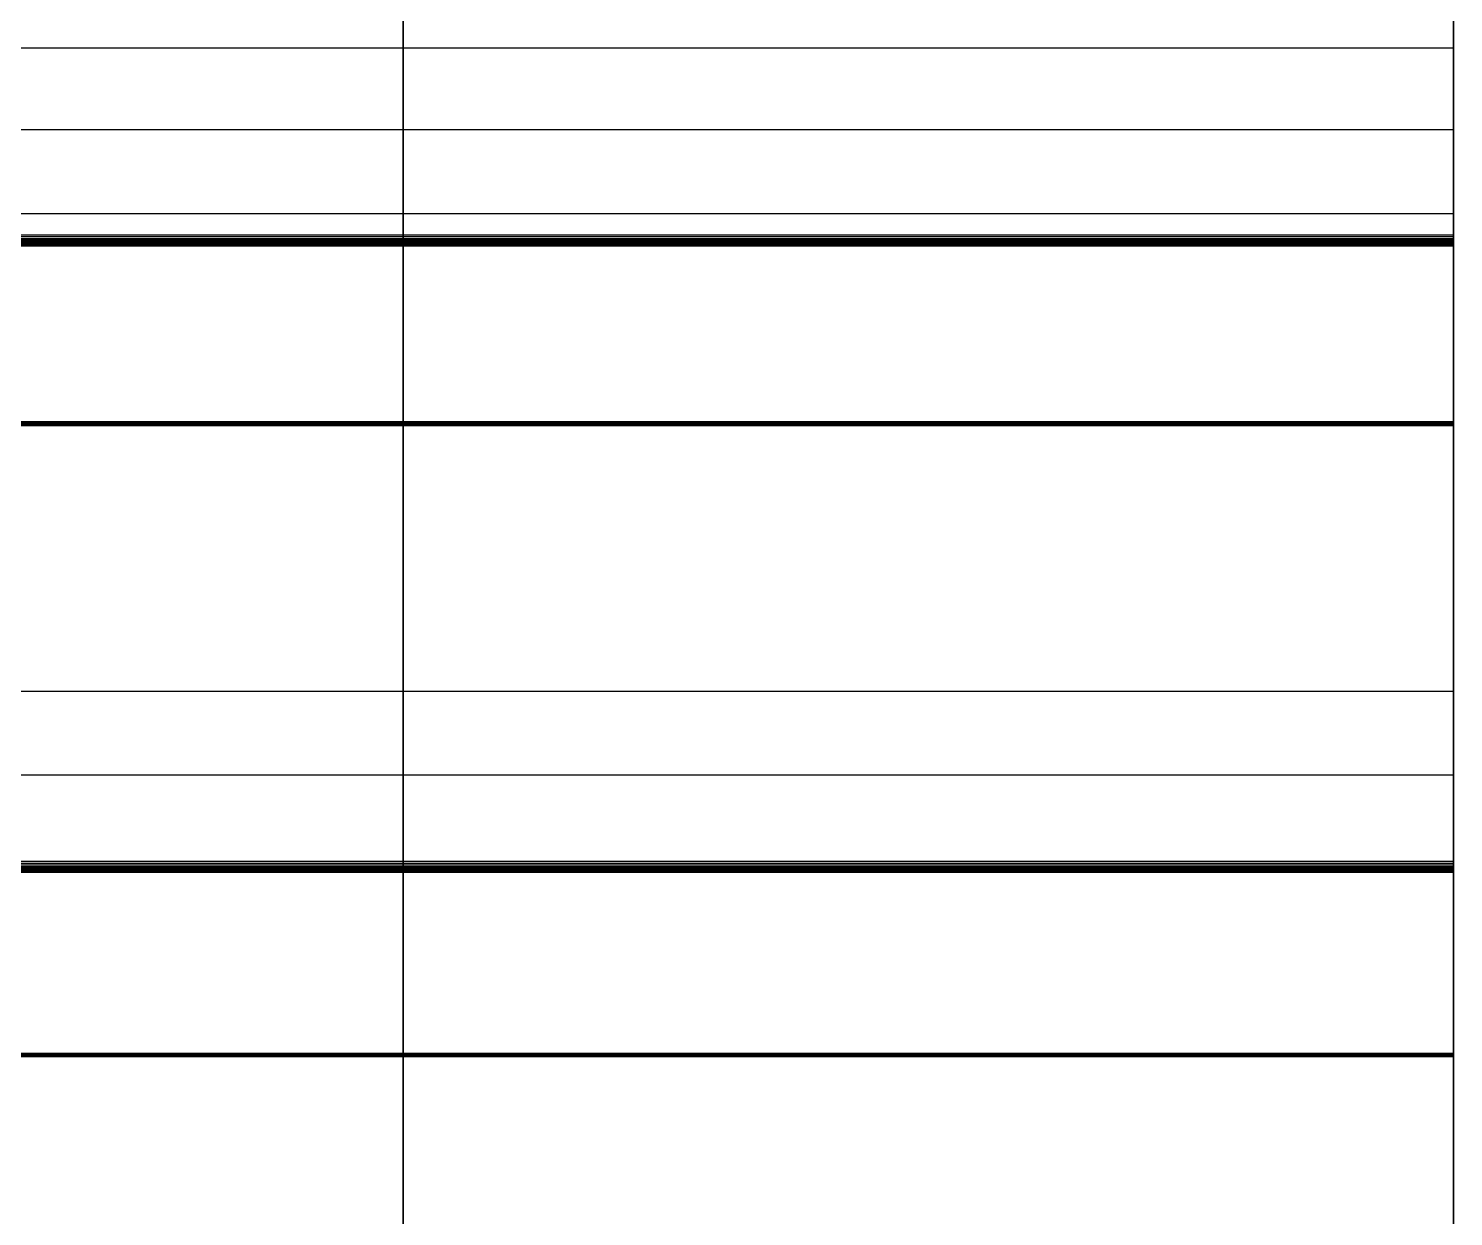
# Model space of a CAD drawing. Header units: millimetres. Extents: x -85 to 1059, y -155 to 155.
# Drawn here: x 1002.59 to 1007, y 118.171 to 121.847 of the extents above; entities that cross this region are included whole.
import ezdxf

# ---------------------------------------------------------------- set-up
doc = ezdxf.new("R2010")
doc.units = ezdxf.units.MM
doc.header["$MEASUREMENT"] = 0
doc.layers.add('Default', color=7, linetype='Continuous', true_color=0x000000)

msp = doc.modelspace()

# ---------------------------------------------------------------- linework, layer by layer
at = {"layer": 'Default'}
msp.add_line((1007, 11.1019, 0.0002), (1007, 140.002, 0.0002), dxfattribs=at)
for points, degree, knots in [([(1007, 0.3488, 139.7504), (1007, -76.9709, 139.7504), (1007, -139.6511, 77.0702), (1007, -139.6511, -0.2498), (1007, -139.6511, -77.5699), (1007, -76.9709, -140.2497), (1007, 0.3488, -140.2497), (1007, 77.6689, -140.2497), (1007, 140.349, -77.5699), (1007, 140.349, -0.2498), (1007, 140.349, 77.0702), (1007, 77.6689, 139.7504), (1007, 0.3488, 139.7504)], 3, [20636, 20636, 20636, 20636, 20637, 20637, 20637, 20638, 20638, 20638, 20639, 20639, 20639, 20640, 20640, 20640, 20640]), ([(1003.75, 0.0018, 140.0004), (1003.75, -77.318, 140.0004), (1003.75, -139.9981, 77.3202), (1003.75, -139.9981, 0.0002), (1003.75, -139.9981, -77.3199), (1003.75, -77.318, -139.9997), (1003.75, 0.0018, -139.9997), (1003.75, 77.3215, -139.9997), (1003.75, 140.002, -77.3199), (1003.75, 140.002, 0.0002), (1003.75, 140.002, 77.3202), (1003.75, 77.3215, 140.0004), (1003.75, 0.0018, 140.0004)], 3, [-1, -1, -1, -1, 0, 0, 0, 1, 1, 1, 2, 2, 2, 3, 3, 3, 3]), ([(1007, 0.0018, 140.0004), (1007, -77.318, 140.0004), (1007, -139.9981, 77.3202), (1007, -139.9981, 0.0002), (1007, -139.9981, -77.3199), (1007, -77.318, -139.9997), (1007, 0.0018, -139.9997), (1007, 77.3215, -139.9997), (1007, 140.002, -77.3199), (1007, 140.002, 0.0002), (1007, 140.002, 77.3202), (1007, 77.3215, 140.0004), (1007, 0.0018, 140.0004)], 3, [-1, -1, -1, -1, 0, 0, 0, 1, 1, 1, 2, 2, 2, 3, 3, 3, 3]), ([(1007, 124.0322, 15.6482), (1007, 116.3332, 77.2989), (1007, 63.7379, 125.0004), (1007, 0.0019, 125.0004), (1007, -17.5054, 125.0004), (1007, -34.1724, 121.4011), (1007, -49.2988, 114.9022)], 3, [595.378082, 595.378082, 595.378082, 595.378082, 596.378082, 596.378082, 596.378082, 597.378082, 597.378082, 597.378082, 597.378082]), ([(1007, -49.627, -114.76), (1007, -34.4135, -121.3481), (1007, -17.6322, -124.9994), (1007, 0.0018, -124.9994), (1007, 63.676, -124.9994), (1007, 116.2304, -77.3892), (1007, 124.0095, -15.8252)], 3, [1200.555169, 1200.555169, 1200.555169, 1200.555169, 1201.555169, 1201.555169, 1201.555169, 1202.555169, 1202.555169, 1202.555169, 1202.555169]), ([(1007, 123.2256, -94.7232), (1007, 123.2167, -94.7203), (1007, 123.2079, -94.7175), (1007, 123.1568, -94.7013), (1007, 123.1056, -94.6851), (1007, 123.0548, -94.6687), (1007, 123.004, -94.6522), (1007, 122.9536, -94.6358), (1007, 122.9031, -94.6194), (1007, 122.8529, -94.603), (1007, 122.8026, -94.5866), (1007, 122.7527, -94.5704), (1007, 122.7027, -94.5542), (1007, 122.6534, -94.5378), (1007, 122.604, -94.5214), (1007, 122.5548, -94.505), (1007, 122.5055, -94.4886), (1007, 122.4567, -94.4722), (1007, 122.4078, -94.4558), (1007, 122.3591, -94.4393), (1007, 122.3105, -94.4229), (1007, 122.2623, -94.4067), (1007, 122.2142, -94.3905), (1007, 122.1662, -94.3739), (1007, 122.1182, -94.3573), (1007, 122.0706, -94.3411), (1007, 122.0229, -94.3249), (1007, 121.9757, -94.3083), (1007, 121.9284, -94.2917), (1007, 121.8815, -94.2755), (1007, 121.8346, -94.2593), (1007, 121.7878, -94.2429), (1007, 121.7411, -94.2264), (1007, 121.6947, -94.21), (1007, 121.6483, -94.1936), (1007, 121.6023, -94.1772), (1007, 121.5562, -94.1608), (1007, 121.5105, -94.1446), (1007, 121.4649, -94.1284), (1007, 121.4195, -94.112), (1007, 121.3742, -94.0956), (1007, 121.3292, -94.0793), (1007, 121.2842, -94.0631), (1007, 121.2431, -94.0481), (1007, 121.202, -94.0331)], 2, [7372, 7372, 7372, 7373.045455, 7373.045455, 7374.090909, 7374.090909, 7375.136364, 7375.136364, 7376.181818, 7376.181818, 7377.227273, 7377.227273, 7378.272727, 7378.272727, 7379.318182, 7379.318182, 7380.363636, 7380.363636, 7381.409091, 7381.409091, 7382.454545, 7382.454545, 7383.5, 7383.5, 7384.545455, 7384.545455, 7385.590909, 7385.590909, 7386.636364, 7386.636364, 7387.681818, 7387.681818, 7388.727273, 7388.727273, 7389.772727, 7389.772727, 7390.818182, 7390.818182, 7391.863636, 7391.863636, 7392.909091, 7392.909091, 7393.954545, 7393.954545, 7395, 7395, 7395]), ([(1007, 121.2077, 93.5353), (1007, 121.246, 93.5492), (1007, 121.2842, 93.5632), (1007, 121.3292, 93.5796), (1007, 121.3742, 93.596), (1007, 121.4195, 93.6122), (1007, 121.4649, 93.6284), (1007, 121.5105, 93.645), (1007, 121.5562, 93.6616), (1007, 121.6023, 93.6778), (1007, 121.6483, 93.694), (1007, 121.6947, 93.7103), (1007, 121.7411, 93.7265), (1007, 121.7878, 93.7429), (1007, 121.8346, 93.7593), (1007, 121.8815, 93.7759), (1007, 121.9284, 93.7925), (1007, 121.9757, 93.8087), (1007, 122.0229, 93.8249), (1007, 122.0706, 93.8415), (1007, 122.1182, 93.8581), (1007, 122.1662, 93.8741), (1007, 122.2142, 93.8902), (1007, 122.2623, 93.9068), (1007, 122.3105, 93.9233), (1007, 122.3591, 93.9398), (1007, 122.4078, 93.9562), (1007, 122.4567, 93.9726), (1007, 122.5055, 93.989), (1007, 122.5548, 94.0052), (1007, 122.604, 94.0214), (1007, 122.6534, 94.0378), (1007, 122.7027, 94.0542), (1007, 122.7527, 94.0706), (1007, 122.8026, 94.087), (1007, 122.8529, 94.1034), (1007, 122.9031, 94.1198), (1007, 122.9536, 94.1361), (1007, 123.004, 94.1523), (1007, 123.0548, 94.1687), (1007, 123.1056, 94.1851), (1007, 123.1568, 94.2013), (1007, 123.2079, 94.2176)], 2, [3060, 3060, 3060, 3061, 3061, 3062, 3062, 3063, 3063, 3064, 3064, 3065, 3065, 3066, 3066, 3067, 3067, 3068, 3068, 3069, 3069, 3070, 3070, 3071, 3071, 3072, 3072, 3073, 3073, 3074, 3074, 3075, 3075, 3076, 3076, 3077, 3077, 3078, 3078, 3079, 3079, 3080, 3080, 3081, 3081, 3081]), ([(1007, 121.7859, 96.0668), (1007, 121.7811, 96.0589), (1007, 121.7764, 96.051), (1007, 121.7481, 96.0054), (1007, 121.7199, 95.9599), (1007, 121.6917, 95.9146), (1007, 121.6635, 95.8693), (1007, 121.6354, 95.8241), (1007, 121.6074, 95.779), (1007, 121.5793, 95.7342), (1007, 121.5513, 95.6894), (1007, 121.5234, 95.6451), (1007, 121.4955, 95.6008), (1007, 121.4675, 95.5567), (1007, 121.4395, 95.5126), (1007, 121.4118, 95.4687), (1007, 121.3841, 95.4248), (1007, 121.3562, 95.3814), (1007, 121.3283, 95.338), (1007, 121.3008, 95.2949), (1007, 121.2733, 95.2519), (1007, 121.2456, 95.209), (1007, 121.2179, 95.1662), (1007, 121.1904, 95.1235), (1007, 121.1629, 95.0808), (1007, 121.1354, 95.0387), (1007, 121.1078, 94.9965), (1007, 121.0807, 94.9547), (1007, 121.0535, 94.9129), (1007, 121.0262, 94.8711), (1007, 120.9988, 94.8293), (1007, 120.9717, 94.788), (1007, 120.9445, 94.7467), (1007, 120.9173, 94.7058), (1007, 120.8902, 94.6649), (1007, 120.8632, 94.6241), (1007, 120.8362, 94.5834), (1007, 120.8092, 94.5432), (1007, 120.7822, 94.503), (1007, 120.7554, 94.4629), (1007, 120.7286, 94.4229), (1007, 120.7018, 94.383), (1007, 120.675, 94.3432), (1007, 120.6522, 94.3095), (1007, 120.6295, 94.2758)], 2, [3017, 3017, 3017, 3018, 3018, 3019, 3019, 3020, 3020, 3021, 3021, 3022, 3022, 3023, 3023, 3024, 3024, 3025, 3025, 3026, 3026, 3027, 3027, 3028, 3028, 3029, 3029, 3030, 3030, 3031, 3031, 3032, 3032, 3033, 3033, 3034, 3034, 3035, 3035, 3036, 3036, 3037, 3037, 3038, 3038, 3039, 3039, 3039]), ([(1007, 120.6295, -94.7754), (1007, 120.6522, -94.8092), (1007, 120.675, -94.8431), (1007, 120.7018, -94.8826), (1007, 120.7286, -94.9221), (1007, 120.7554, -94.9623), (1007, 120.7822, -95.0026), (1007, 120.8092, -95.043), (1007, 120.8362, -95.0833), (1007, 120.8632, -95.1241), (1007, 120.8902, -95.1648), (1007, 120.9173, -95.2056), (1007, 120.9445, -95.2463), (1007, 120.9717, -95.2878), (1007, 120.9988, -95.3292), (1007, 121.0262, -95.3707), (1007, 121.0535, -95.4121), (1007, 121.0807, -95.4541), (1007, 121.1078, -95.4961), (1007, 121.1354, -95.5384), (1007, 121.1629, -95.5808), (1007, 121.1904, -95.6233), (1007, 121.2179, -95.6658), (1007, 121.2456, -95.7086), (1007, 121.2733, -95.7515), (1007, 121.3008, -95.7945), (1007, 121.3283, -95.8376), (1007, 121.3562, -95.8812), (1007, 121.3841, -95.9247), (1007, 121.4118, -95.9685), (1007, 121.4395, -96.0122), (1007, 121.4675, -96.0563), (1007, 121.4955, -96.1004), (1007, 121.5234, -96.1449), (1007, 121.5513, -96.1893), (1007, 121.5793, -96.2339), (1007, 121.6074, -96.2786), (1007, 121.6354, -96.3235), (1007, 121.6635, -96.3685), (1007, 121.6917, -96.414), (1007, 121.7199, -96.4595), (1007, 121.7481, -96.5052), (1007, 121.7764, -96.5509), (1007, 121.7811, -96.5588), (1007, 121.7859, -96.5668)], 2, [7415, 7415, 7415, 7416, 7416, 7417, 7417, 7418, 7418, 7419, 7419, 7420, 7420, 7421, 7421, 7422, 7422, 7423, 7423, 7424, 7424, 7425, 7425, 7426, 7426, 7427, 7427, 7428, 7428, 7429, 7429, 7430, 7430, 7431, 7431, 7432, 7432, 7433, 7433, 7434, 7434, 7435, 7435, 7436, 7436, 7437, 7437, 7437]), ([(1007, 119.2695, 95.9811), (1007, 119.3074, 95.9957), (1007, 119.3454, 96.0104), (1007, 119.39, 96.0277), (1007, 119.4346, 96.045), (1007, 119.4798, 96.0622), (1007, 119.5249, 96.0795), (1007, 119.5703, 96.097), (1007, 119.6156, 96.1145), (1007, 119.6611, 96.1317), (1007, 119.7066, 96.149), (1007, 119.7526, 96.1661), (1007, 119.7987, 96.1832), (1007, 119.8451, 96.2007), (1007, 119.8915, 96.2182), (1007, 119.938, 96.2356), (1007, 119.9846, 96.2531), (1007, 120.0317, 96.2702), (1007, 120.0788, 96.2873), (1007, 120.1261, 96.3046), (1007, 120.1733, 96.3219), (1007, 120.2208, 96.3395), (1007, 120.2682, 96.3572), (1007, 120.3162, 96.3743), (1007, 120.3642, 96.3914), (1007, 120.4123, 96.4088), (1007, 120.4605, 96.4263), (1007, 120.509, 96.4436), (1007, 120.5575, 96.4609), (1007, 120.6065, 96.4783), (1007, 120.6556, 96.4958), (1007, 120.7046, 96.5133), (1007, 120.7537, 96.5307), (1007, 120.8032, 96.5478), (1007, 120.8528, 96.5649), (1007, 120.9027, 96.5826), (1007, 120.9526, 96.6002), (1007, 121.0027, 96.6175), (1007, 121.0528, 96.6348), (1007, 121.1033, 96.6521), (1007, 121.1537, 96.6694), (1007, 121.2045, 96.6868), (1007, 121.2553, 96.7043), (1007, 121.2641, 96.7073), (1007, 121.2729, 96.7103)], 2, [2993, 2993, 2993, 2994, 2994, 2995, 2995, 2996, 2996, 2997, 2997, 2998, 2998, 2999, 2999, 3000, 3000, 3001, 3001, 3002, 3002, 3003, 3003, 3004, 3004, 3005, 3005, 3006, 3006, 3007, 3007, 3008, 3008, 3009, 3009, 3010, 3010, 3011, 3011, 3012, 3012, 3013, 3013, 3014, 3014, 3015, 3015, 3015]), ([(1007, 121.2729, -97.2099), (1007, 121.2641, -97.2069), (1007, 121.2553, -97.2039), (1007, 121.2045, -97.1866), (1007, 121.1537, -97.1693), (1007, 121.1033, -97.152), (1007, 121.0528, -97.1347), (1007, 121.0027, -97.1171), (1007, 120.9526, -97.0995), (1007, 120.9027, -97.0824), (1007, 120.8528, -97.0652), (1007, 120.8032, -97.0478), (1007, 120.7537, -97.0303), (1007, 120.7046, -97.0129), (1007, 120.6556, -96.9954), (1007, 120.6065, -96.9781), (1007, 120.5575, -96.9608), (1007, 120.509, -96.9434), (1007, 120.4605, -96.9259), (1007, 120.4123, -96.9086), (1007, 120.3642, -96.8913), (1007, 120.3162, -96.8739), (1007, 120.2682, -96.8564), (1007, 120.2208, -96.8391), (1007, 120.1733, -96.8218), (1007, 120.1261, -96.8045), (1007, 120.0788, -96.7873), (1007, 120.0317, -96.7698), (1007, 119.9846, -96.7523), (1007, 119.938, -96.735), (1007, 119.8915, -96.7178), (1007, 119.8451, -96.7005), (1007, 119.7987, -96.6832), (1007, 119.7528, -96.6659), (1007, 119.707, -96.6486), (1007, 119.6613, -96.6312), (1007, 119.6156, -96.6137), (1007, 119.5703, -96.5966), (1007, 119.5249, -96.5795), (1007, 119.4798, -96.5622), (1007, 119.4346, -96.5449), (1007, 119.39, -96.5276), (1007, 119.3454, -96.5103), (1007, 119.3074, -96.4955), (1007, 119.2695, -96.4807)], 2, [7439, 7439, 7439, 7440, 7440, 7441, 7441, 7442, 7442, 7443, 7443, 7444, 7444, 7445, 7445, 7446, 7446, 7447, 7447, 7448, 7448, 7449, 7449, 7450, 7450, 7451, 7451, 7452, 7452, 7453, 7453, 7454, 7454, 7455, 7455, 7456, 7456, 7457, 7457, 7458, 7458, 7459, 7459, 7460, 7460, 7461, 7461, 7461]), ([(1007, 121.1802, 93.53), (1007, 121.1819, 93.53), (1007, 121.1837, 93.53), (1007, 121.1856, 93.53), (1007, 121.1876, 93.53)], 2, [3054, 3054, 3054, 3055, 3055, 3056, 3056, 3056]), ([(1007, 120.6185, 94.243), (1007, 120.7096, 94.1271), (1007, 120.8006, 94.0112), (1007, 120.8965, 93.8884), (1007, 120.9925, 93.7657), (1007, 121.083, 93.6492), (1007, 121.1735, 93.5328)], 2, [3048, 3048, 3048, 3049, 3049, 3050, 3050, 3051, 3051, 3051]), ([(1007, 121.1735, -94.0324), (1007, 121.083, -94.1487), (1007, 120.9925, -94.2649), (1007, 120.8965, -94.3878), (1007, 120.8006, -94.5108), (1007, 120.7096, -94.627), (1007, 120.6185, -94.7433)], 2, [7403, 7403, 7403, 7404, 7404, 7405, 7405, 7406, 7406, 7406]), ([(1007, 120.6295, 94.2758), (1007, 120.6279, 94.2731), (1007, 120.6263, 94.2705), (1007, 120.6249, 94.2682), (1007, 120.6235, 94.2659)], 2, [3039, 3039, 3039, 3040, 3040, 3041, 3041, 3041]), ([(1007, 120.6214, 94.2617), (1007, 120.6205, 94.2595), (1007, 120.6196, 94.2574), (1007, 120.6189, 94.2557), (1007, 120.6182, 94.2539)], 2, [3042, 3042, 3042, 3043, 3043, 3044, 3044, 3044]), ([(1007, 119.7959, 98.5239), (1007, 119.7913, 98.516), (1007, 119.7867, 98.508), (1007, 119.7593, 98.4617), (1007, 119.732, 98.4153), (1007, 119.7048, 98.3694), (1007, 119.6777, 98.3235), (1007, 119.6505, 98.278), (1007, 119.6234, 98.2325), (1007, 119.5962, 98.1872), (1007, 119.569, 98.1419), (1007, 119.5419, 98.0969), (1007, 119.5147, 98.0519), (1007, 119.4879, 98.0071), (1007, 119.4611, 97.9623), (1007, 119.4341, 97.9182), (1007, 119.4071, 97.8741), (1007, 119.3803, 97.83), (1007, 119.3535, 97.7859), (1007, 119.3267, 97.7422), (1007, 119.2999, 97.6984), (1007, 119.2732, 97.655), (1007, 119.2466, 97.6116), (1007, 119.2198, 97.5686), (1007, 119.193, 97.5256), (1007, 119.1665, 97.4829), (1007, 119.14, 97.4402), (1007, 119.1134, 97.3977), (1007, 119.0868, 97.3552), (1007, 119.0605, 97.3128), (1007, 119.0342, 97.2705), (1007, 119.0079, 97.2289), (1007, 118.9816, 97.1872), (1007, 118.9554, 97.1456), (1007, 118.9291, 97.104), (1007, 118.9028, 97.0627), (1007, 118.8765, 97.0214), (1007, 118.8504, 96.9807), (1007, 118.8243, 96.94), (1007, 118.7984, 96.8992), (1007, 118.7725, 96.8585), (1007, 118.7463, 96.8182), (1007, 118.7202, 96.778), (1007, 118.6982, 96.744), (1007, 118.6761, 96.7099)], 2, [2950, 2950, 2950, 2951, 2951, 2952, 2952, 2953, 2953, 2954, 2954, 2955, 2955, 2956, 2956, 2957, 2957, 2958, 2958, 2959, 2959, 2960, 2960, 2961, 2961, 2962, 2962, 2963, 2963, 2964, 2964, 2965, 2965, 2966, 2966, 2967, 2967, 2968, 2968, 2969, 2969, 2970, 2970, 2971, 2971, 2972, 2972, 2972]), ([(1007, 118.6761, -97.2095), (1007, 118.6982, -97.2436), (1007, 118.7202, -97.2776), (1007, 118.7463, -97.318), (1007, 118.7725, -97.3584), (1007, 118.7984, -97.3988), (1007, 118.8243, -97.4392), (1007, 118.8504, -97.4803), (1007, 118.8765, -97.5214), (1007, 118.9028, -97.5627), (1007, 118.9291, -97.6039), (1007, 118.9554, -97.6452), (1007, 118.9816, -97.6865), (1007, 119.0079, -97.7286), (1007, 119.0342, -97.7708), (1007, 119.0605, -97.8128), (1007, 119.0868, -97.8548), (1007, 119.1134, -97.8973), (1007, 119.14, -97.9398), (1007, 119.1665, -97.9825), (1007, 119.193, -98.0252), (1007, 119.2198, -98.0684), (1007, 119.2466, -98.1116), (1007, 119.2732, -98.155), (1007, 119.2999, -98.1984), (1007, 119.3267, -98.2421), (1007, 119.3535, -98.2859), (1007, 119.3803, -98.3298), (1007, 119.4071, -98.3737), (1007, 119.4341, -98.4182), (1007, 119.4611, -98.4626), (1007, 119.4879, -98.5072), (1007, 119.5147, -98.5519), (1007, 119.5419, -98.5967), (1007, 119.569, -98.6415), (1007, 119.5962, -98.6868), (1007, 119.6234, -98.7321), (1007, 119.6505, -98.7778), (1007, 119.6777, -98.8235), (1007, 119.7048, -98.8694), (1007, 119.732, -98.9152), (1007, 119.7593, -98.9614), (1007, 119.7867, -99.0076), (1007, 119.7913, -99.0156), (1007, 119.7959, -99.0235)], 2, [7482, 7482, 7482, 7483, 7483, 7484, 7484, 7485, 7485, 7486, 7486, 7487, 7487, 7488, 7488, 7489, 7489, 7490, 7490, 7491, 7491, 7492, 7492, 7493, 7493, 7494, 7494, 7495, 7495, 7496, 7496, 7497, 7497, 7498, 7498, 7499, 7499, 7500, 7500, 7501, 7501, 7502, 7502, 7503, 7503, 7504, 7504, 7504]), ([(1007, 119.2695, -96.4807), (1007, 119.264, -96.4791), (1007, 119.2586, -96.4775), (1007, 119.2561, -96.4768), (1007, 119.2536, -96.4761)], 2, [7461, 7461, 7461, 7462.5, 7462.5, 7464, 7464, 7464]), ([(1007, 117.2816, 98.3867), (1007, 117.3192, 98.4022), (1007, 117.3568, 98.4177), (1007, 117.4012, 98.4361), (1007, 117.4457, 98.4544), (1007, 117.4903, 98.4724), (1007, 117.5349, 98.4904), (1007, 117.5799, 98.5088), (1007, 117.6249, 98.5271), (1007, 117.6702, 98.5451), (1007, 117.7155, 98.5631), (1007, 117.7612, 98.5814), (1007, 117.8069, 98.5998), (1007, 117.8528, 98.6179), (1007, 117.8986, 98.6361), (1007, 117.945, 98.6546), (1007, 117.9914, 98.6731), (1007, 118.038, 98.6913), (1007, 118.0845, 98.7095), (1007, 118.1315, 98.7278), (1007, 118.1784, 98.7462), (1007, 118.2255, 98.7645), (1007, 118.2726, 98.7829), (1007, 118.3202, 98.8012), (1007, 118.3678, 98.8196), (1007, 118.4156, 98.8379), (1007, 118.4634, 98.8562), (1007, 118.5116, 98.8746), (1007, 118.5597, 98.8929), (1007, 118.6084, 98.9113), (1007, 118.6571, 98.9296), (1007, 118.7058, 98.948), (1007, 118.7545, 98.9663), (1007, 118.8037, 98.9848), (1007, 118.8529, 99.0033), (1007, 118.9025, 99.0217), (1007, 118.952, 99.04), (1007, 119.0018, 99.0584), (1007, 119.0515, 99.0767), (1007, 119.1016, 99.0952), (1007, 119.1517, 99.1138), (1007, 119.2021, 99.1319), (1007, 119.2526, 99.1501)], 2, [2926, 2926, 2926, 2927, 2927, 2928, 2928, 2929, 2929, 2930, 2930, 2931, 2931, 2932, 2932, 2933, 2933, 2934, 2934, 2935, 2935, 2936, 2936, 2937, 2937, 2938, 2938, 2939, 2939, 2940, 2940, 2941, 2941, 2942, 2942, 2943, 2943, 2944, 2944, 2945, 2945, 2946, 2946, 2947, 2947, 2947]), ([(1007, 119.2526, -99.6504), (1007, 119.2021, -99.6317), (1007, 119.1517, -99.613), (1007, 119.1016, -99.5948), (1007, 119.0515, -99.5767), (1007, 119.0018, -99.5582), (1007, 118.952, -99.5396), (1007, 118.9025, -99.5213), (1007, 118.8529, -99.5029), (1007, 118.8037, -99.4846), (1007, 118.7545, -99.4663), (1007, 118.7058, -99.4479), (1007, 118.6571, -99.4296), (1007, 118.6084, -99.411), (1007, 118.5597, -99.3925), (1007, 118.5116, -99.3744), (1007, 118.4634, -99.3562), (1007, 118.4156, -99.3377), (1007, 118.3678, -99.3191), (1007, 118.3202, -99.3008), (1007, 118.2726, -99.2825), (1007, 118.2255, -99.2641), (1007, 118.1784, -99.2458), (1007, 118.1315, -99.2276), (1007, 118.0845, -99.2094), (1007, 118.038, -99.1911), (1007, 117.9914, -99.1727), (1007, 117.945, -99.1546), (1007, 117.8986, -99.1364), (1007, 117.8528, -99.1181), (1007, 117.8069, -99.0997), (1007, 117.7612, -99.0816), (1007, 117.7155, -99.0634), (1007, 117.6702, -99.045), (1007, 117.6249, -99.0267), (1007, 117.5799, -99.0085), (1007, 117.5349, -98.9904), (1007, 117.4903, -98.9722), (1007, 117.4457, -98.954), (1007, 117.4012, -98.9359), (1007, 117.3568, -98.9177), (1007, 117.3192, -98.9023), (1007, 117.2816, -98.887)], 2, [7507, 7507, 7507, 7508, 7508, 7509, 7509, 7510, 7510, 7511, 7511, 7512, 7512, 7513, 7513, 7514, 7514, 7515, 7515, 7516, 7516, 7517, 7517, 7518, 7518, 7519, 7519, 7520, 7520, 7521, 7521, 7522, 7522, 7523, 7523, 7524, 7524, 7525, 7525, 7526, 7526, 7527, 7527, 7528, 7528, 7528]), ([(1007, 118.6659, 96.6768), (1007, 118.7592, 96.5627), (1007, 118.8525, 96.4485), (1007, 118.9511, 96.3277), (1007, 119.0497, 96.2069), (1007, 119.1425, 96.0924), (1007, 119.2353, 95.9779)], 2, [2981, 2981, 2981, 2982, 2982, 2983, 2983, 2984, 2984, 2984]), ([(1007, 119.2353, -96.4775), (1007, 119.1425, -96.592), (1007, 119.0497, -96.7065), (1007, 118.9511, -96.8275), (1007, 118.8525, -96.9485), (1007, 118.7592, -97.0626), (1007, 118.6659, -97.1767)], 2, [7470, 7470, 7470, 7471, 7471, 7472, 7472, 7473, 7473, 7473])]:
    msp.add_open_spline(points, degree=degree, knots=knots, dxfattribs=at)
for points, degree in [([(1007, 123.9657, -15.1292), (1007, 89.2759, -15.1292), (1007, 54.5861, -15.1292), (1007, 19.8963, -15.1292)], 3), ([(1007, 20.2489, 14.8569), (1007, 54.8211, 14.8569), (1007, 89.3933, 14.8569), (1007, 123.9656, 14.8569)], 3), ([(1007, 121.7859, 96.0668), (1003.75, 121.7859, 96.0668), (1000.5, 121.7859, 96.0668)], 2), ([(1007, 121.7859, -96.5668), (1003.75, 121.7859, -96.5668), (1000.5, 121.7859, -96.5668)], 2), ([(1007, 121.5329, 96.391), (1007, 121.6594, 96.2289), (1007, 121.7859, 96.0668)], 2), ([(1007, 121.7859, -96.5668), (1007, 121.6594, -96.7289), (1007, 121.5329, -96.891)], 2), ([(1007, 121.5329, 96.391), (1003.75, 121.5329, 96.391), (1000.5, 121.5329, 96.391)], 2), ([(1007, 121.5329, -96.891), (1003.75, 121.5329, -96.891), (1000.5, 121.5329, -96.891)], 2), ([(1007, 121.2729, 96.7103), (1007, 121.4029, 96.5507), (1007, 121.5329, 96.391)], 2), ([(1007, 121.5329, -96.891), (1007, 121.4029, -97.0504), (1007, 121.2729, -97.2099)], 2), ([(1007, 121.2729, 96.7103), (1003.75, 121.2729, 96.7103), (1000.5, 121.2729, 96.7103)], 2), ([(1007, 121.2729, -97.2099), (1003.75, 121.2729, -97.2099), (1000.5, 121.2729, -97.2099)], 2), ([(1007, 121.2077, 93.5353), (1003.75, 121.2077, 93.5353), (1000.5, 121.2077, 93.5353)], 2), ([(1007, 121.202, 93.5335), (1003.75, 121.202, 93.5335), (1000.5, 121.202, 93.5335)], 2), ([(1007, 121.202, -94.0331), (1003.75, 121.202, -94.0331), (1000.5, 121.202, -94.0331)], 2), ([(1007, 121.1964, 93.5321), (1003.75, 121.1964, 93.5321), (1000.5, 121.1964, 93.5321)], 2), ([(1007, 121.1964, -94.0317), (1003.75, 121.1964, -94.0317), (1000.5, 121.1964, -94.0317)], 2), ([(1007, 121.1918, 93.5307), (1003.75, 121.1918, 93.5307), (1000.5, 121.1918, 93.5307)], 2), ([(1007, 121.1918, -94.0307), (1003.75, 121.1918, -94.0307), (1000.5, 121.1918, -94.0307)], 2), ([(1007, 121.1876, 93.53), (1003.75, 121.1876, 93.53), (1000.5, 121.1876, 93.53)], 2), ([(1007, 121.1876, -94.0299), (1003.75, 121.1876, -94.0299), (1000.5, 121.1876, -94.0299)], 2), ([(1007, 121.202, 93.5335), (1007, 121.2049, 93.5344), (1007, 121.2077, 93.5353)], 2), ([(1007, 121.1964, 93.5321), (1007, 121.1992, 93.5328), (1007, 121.202, 93.5335)], 2), ([(1007, 121.202, -94.0331), (1007, 121.1992, -94.0324), (1007, 121.1964, -94.0317)], 2), ([(1007, 121.1918, 93.5307), (1007, 121.1941, 93.5314), (1007, 121.1964, 93.5321)], 2), ([(1007, 121.1964, -94.0317), (1007, 121.1941, -94.0312), (1007, 121.1918, -94.0307)], 2), ([(1007, 121.1876, 93.53), (1007, 121.1897, 93.5304), (1007, 121.1918, 93.5307)], 2), ([(1007, 121.1918, -94.0307), (1007, 121.1897, -94.0303), (1007, 121.1876, -94.0299)], 2), ([(1007, 121.1876, -94.0299), (1007, 121.1856, -94.0298), (1007, 121.1837, -94.0296)], 2), ([(1007, 121.1837, -94.0296), (1003.75, 121.1837, -94.0296), (1000.5, 121.1837, -94.0296)], 2), ([(1007, 121.1802, 93.53), (1003.75, 121.1802, 93.53), (1000.5, 121.1802, 93.53)], 2), ([(1007, 121.1802, -94.0296), (1003.75, 121.1802, -94.0296), (1000.5, 121.1802, -94.0296)], 2), ([(1007, 121.1773, 93.5307), (1003.75, 121.1773, 93.5307), (1000.5, 121.1773, 93.5307)], 2), ([(1007, 121.1773, -94.0299), (1003.75, 121.1773, -94.0299), (1000.5, 121.1773, -94.0299)], 2), ([(1007, 121.1752, 93.5314), (1003.75, 121.1752, 93.5314), (1000.5, 121.1752, 93.5314)], 2), ([(1007, 121.1752, -94.031), (1003.75, 121.1752, -94.031), (1000.5, 121.1752, -94.031)], 2), ([(1007, 121.1735, 93.5328), (1003.75, 121.1735, 93.5328), (1000.5, 121.1735, 93.5328)], 2), ([(1007, 121.1735, -94.0324), (1003.75, 121.1735, -94.0324), (1000.5, 121.1735, -94.0324)], 2), ([(1007, 121.1837, -94.0296), (1007, 121.1819, -94.0296), (1007, 121.1802, -94.0296)], 2), ([(1007, 121.1773, 93.5307), (1007, 121.1787, 93.5304), (1007, 121.1802, 93.53)], 2), ([(1007, 121.1802, -94.0296), (1007, 121.1787, -94.0298), (1007, 121.1773, -94.0299)], 2), ([(1007, 121.1752, 93.5314), (1007, 121.1763, 93.5311), (1007, 121.1773, 93.5307)], 2), ([(1007, 121.1773, -94.0299), (1007, 121.1763, -94.0305), (1007, 121.1752, -94.031)], 2), ([(1007, 121.1735, 93.5328), (1007, 121.1743, 93.5321), (1007, 121.1752, 93.5314)], 2), ([(1007, 121.1752, -94.031), (1007, 121.1743, -94.0317), (1007, 121.1735, -94.0324)], 2), ([(1007, 120.6295, 94.2758), (1003.75, 120.6295, 94.2758), (1000.5, 120.6295, 94.2758)], 2), ([(1007, 120.6295, -94.7754), (1003.75, 120.6295, -94.7754), (1000.5, 120.6295, -94.7754)], 2), ([(1007, 120.6263, -94.7704), (1003.75, 120.6263, -94.7704), (1000.5, 120.6263, -94.7704)], 2), ([(1007, 120.6235, 94.2659), (1003.75, 120.6235, 94.2659), (1000.5, 120.6235, 94.2659)], 2), ([(1007, 120.6235, -94.7655), (1003.75, 120.6235, -94.7655), (1000.5, 120.6235, -94.7655)], 2), ([(1007, 120.6214, 94.2617), (1003.75, 120.6214, 94.2617), (1000.5, 120.6214, 94.2617)], 2), ([(1007, 120.6214, -94.7609), (1003.75, 120.6214, -94.7609), (1000.5, 120.6214, -94.7609)], 2), ([(1007, 120.6196, -94.7574), (1003.75, 120.6196, -94.7574), (1000.5, 120.6196, -94.7574)], 2), ([(1007, 120.6185, 94.243), (1003.75, 120.6185, 94.243), (1000.5, 120.6185, 94.243)], 2), ([(1007, 120.6185, -94.7433), (1003.75, 120.6185, -94.7433), (1000.5, 120.6185, -94.7433)], 2), ([(1007, 120.6182, 94.2539), (1003.75, 120.6182, 94.2539), (1000.5, 120.6182, 94.2539)], 2), ([(1007, 120.6182, -94.7535), (1003.75, 120.6182, -94.7535), (1000.5, 120.6182, -94.7535)], 2), ([(1007, 120.6175, 94.2507), (1003.75, 120.6175, 94.2507), (1000.5, 120.6175, 94.2507)], 2), ([(1007, 120.6175, 94.2451), (1003.75, 120.6175, 94.2451), (1000.5, 120.6175, 94.2451)], 2), ([(1007, 120.6175, -94.745), (1003.75, 120.6175, -94.745), (1000.5, 120.6175, -94.745)], 2), ([(1007, 120.6175, -94.7503), (1003.75, 120.6175, -94.7503), (1000.5, 120.6175, -94.7503)], 2), ([(1007, 120.6171, 94.2479), (1003.75, 120.6171, 94.2479), (1000.5, 120.6171, 94.2479)], 2), ([(1007, 120.6171, -94.7471), (1003.75, 120.6171, -94.7471), (1000.5, 120.6171, -94.7471)], 2), ([(1007, 120.6263, -94.7704), (1007, 120.6279, -94.7729), (1007, 120.6295, -94.7754)], 2), ([(1007, 120.6235, -94.7655), (1007, 120.6249, -94.768), (1007, 120.6263, -94.7704)], 2), ([(1007, 120.6235, 94.2659), (1007, 120.6224, 94.2638), (1007, 120.6214, 94.2617)], 2), ([(1007, 120.6214, -94.7609), (1007, 120.6224, -94.7632), (1007, 120.6235, -94.7655)], 2), ([(1007, 120.6196, -94.7574), (1007, 120.6205, -94.7591), (1007, 120.6214, -94.7609)], 2), ([(1007, 120.6182, -94.7535), (1007, 120.6189, -94.7554), (1007, 120.6196, -94.7574)], 2), ([(1007, 120.6175, 94.2451), (1007, 120.618, 94.244), (1007, 120.6185, 94.243)], 2), ([(1007, 120.6185, -94.7433), (1007, 120.618, -94.7441), (1007, 120.6175, -94.745)], 2), ([(1007, 120.6182, 94.2539), (1007, 120.6178, 94.2523), (1007, 120.6175, 94.2507)], 2), ([(1007, 120.6175, -94.7503), (1007, 120.6178, -94.7519), (1007, 120.6182, -94.7535)], 2), ([(1007, 120.6175, 94.2507), (1007, 120.6173, 94.2493), (1007, 120.6171, 94.2479)], 2), ([(1007, 120.6171, 94.2479), (1007, 120.6173, 94.2465), (1007, 120.6175, 94.2451)], 2), ([(1007, 120.6175, -94.745), (1007, 120.6173, -94.7461), (1007, 120.6171, -94.7471)], 2), ([(1007, 120.6171, -94.7471), (1007, 120.6173, -94.7487), (1007, 120.6175, -94.7503)], 2), ([(1007, 119.7959, 98.5239), (1003.75, 119.7959, 98.5239), (1000.5, 119.7959, 98.5239)], 2), ([(1007, 119.7959, -99.0235), (1003.75, 119.7959, -99.0235), (1000.5, 119.7959, -99.0235)], 2), ([(1007, 119.5362, 98.8428), (1007, 119.666, 98.6834), (1007, 119.7959, 98.5239)], 2), ([(1007, 119.7959, -99.0235), (1007, 119.666, -99.1832), (1007, 119.5362, -99.3428)], 2), ([(1007, 119.5362, 98.8428), (1003.75, 119.5362, 98.8428), (1000.5, 119.5362, 98.8428)], 2), ([(1007, 119.5362, -99.3428), (1003.75, 119.5362, -99.3428), (1000.5, 119.5362, -99.3428)], 2), ([(1007, 119.2699, 99.1568), (1007, 119.403, 98.9998), (1007, 119.5362, 98.8428)], 2), ([(1007, 119.5362, -99.3428), (1007, 119.403, -99.4996), (1007, 119.2699, -99.6564)], 2), ([(1007, 119.2699, 99.1568), (1003.75, 119.2699, 99.1568), (1000.5, 119.2699, 99.1568)], 2), ([(1007, 119.2699, -99.6564), (1003.75, 119.2699, -99.6564), (1000.5, 119.2699, -99.6564)], 2), ([(1007, 119.2695, 95.9811), (1003.75, 119.2695, 95.9811), (1000.5, 119.2695, 95.9811)], 2), ([(1007, 119.2695, -96.4807), (1003.75, 119.2695, -96.4807), (1000.5, 119.2695, -96.4807)], 2), ([(1007, 119.2635, 95.9793), (1003.75, 119.2635, 95.9793), (1000.5, 119.2635, 95.9793)], 2), ([(1007, 119.2586, 95.9772), (1003.75, 119.2586, 95.9772), (1000.5, 119.2586, 95.9772)], 2), ([(1007, 119.2536, 95.9762), (1003.75, 119.2536, 95.9762), (1000.5, 119.2536, 95.9762)], 2), ([(1007, 119.2536, -96.4761), (1003.75, 119.2536, -96.4761), (1000.5, 119.2536, -96.4761)], 2), ([(1007, 119.2526, 99.1501), (1003.75, 119.2526, 99.1501), (1000.5, 119.2526, 99.1501)], 2), ([(1007, 119.2526, -99.6504), (1003.75, 119.2526, -99.6504), (1000.5, 119.2526, -99.6504)], 2), ([(1007, 119.2491, 95.9755), (1003.75, 119.2491, 95.9755), (1000.5, 119.2491, 95.9755)], 2), ([(1007, 119.2491, -96.4754), (1003.75, 119.2491, -96.4754), (1000.5, 119.2491, -96.4754)], 2), ([(1007, 119.2526, 99.1501), (1007, 119.2612, 99.1535), (1007, 119.2699, 99.1568)], 2), ([(1007, 119.2699, -99.6564), (1007, 119.2612, -99.6534), (1007, 119.2526, -99.6504)], 2), ([(1007, 119.2635, 95.9793), (1007, 119.2665, 95.9802), (1007, 119.2695, 95.9811)], 2), ([(1007, 119.2586, 95.9772), (1007, 119.261, 95.9783), (1007, 119.2635, 95.9793)], 2), ([(1007, 119.2536, 95.9762), (1007, 119.2561, 95.9767), (1007, 119.2586, 95.9772)], 2), ([(1007, 119.2491, 95.9755), (1007, 119.2513, 95.9758), (1007, 119.2536, 95.9762)], 2), ([(1007, 119.2536, -96.4761), (1007, 119.2513, -96.4758), (1007, 119.2491, -96.4754)], 2), ([(1007, 119.2455, 95.9751), (1007, 119.2473, 95.9753), (1007, 119.2491, 95.9755)], 2), ([(1007, 119.2491, -96.4754), (1007, 119.2473, -96.4752), (1007, 119.2455, -96.4751)], 2), ([(1007, 119.2455, 95.9751), (1003.75, 119.2455, 95.9751), (1000.5, 119.2455, 95.9751)], 2), ([(1007, 119.2455, -96.4751), (1003.75, 119.2455, -96.4751), (1000.5, 119.2455, -96.4751)], 2), ([(1007, 119.2424, 95.9751), (1003.75, 119.2424, 95.9751), (1000.5, 119.2424, 95.9751)], 2), ([(1007, 119.2424, -96.4751), (1003.75, 119.2424, -96.4751), (1000.5, 119.2424, -96.4751)], 2), ([(1007, 119.2395, 95.9755), (1003.75, 119.2395, 95.9755), (1000.5, 119.2395, 95.9755)], 2), ([(1007, 119.2395, -96.4754), (1003.75, 119.2395, -96.4754), (1000.5, 119.2395, -96.4754)], 2), ([(1007, 119.2371, 95.9765), (1003.75, 119.2371, 95.9765), (1000.5, 119.2371, 95.9765)], 2), ([(1007, 119.2371, -96.4765), (1003.75, 119.2371, -96.4765), (1000.5, 119.2371, -96.4765)], 2), ([(1007, 119.2353, 95.9779), (1003.75, 119.2353, 95.9779), (1000.5, 119.2353, 95.9779)], 2), ([(1007, 119.2353, -96.4775), (1003.75, 119.2353, -96.4775), (1000.5, 119.2353, -96.4775)], 2), ([(1007, 119.2424, 95.9751), (1007, 119.2439, 95.9751), (1007, 119.2455, 95.9751)], 2), ([(1007, 119.2455, -96.4751), (1007, 119.2439, -96.4751), (1007, 119.2424, -96.4751)], 2), ([(1007, 119.2395, 95.9755), (1007, 119.2409, 95.9753), (1007, 119.2424, 95.9751)], 2), ([(1007, 119.2424, -96.4751), (1007, 119.2409, -96.4752), (1007, 119.2395, -96.4754)], 2), ([(1007, 119.2371, 95.9765), (1007, 119.2383, 95.976), (1007, 119.2395, 95.9755)], 2), ([(1007, 119.2395, -96.4754), (1007, 119.2383, -96.4759), (1007, 119.2371, -96.4765)], 2), ([(1007, 119.2353, 95.9779), (1007, 119.2362, 95.9772), (1007, 119.2371, 95.9765)], 2), ([(1007, 119.2371, -96.4765), (1007, 119.2362, -96.477), (1007, 119.2353, -96.4775)], 2), ([(1007, 118.6761, 96.7099), (1003.75, 118.6761, 96.7099), (1000.5, 118.6761, 96.7099)], 2), ([(1007, 118.6761, -97.2095), (1003.75, 118.6761, -97.2095), (1000.5, 118.6761, -97.2095)], 2), ([(1007, 118.6733, 96.7043), (1003.75, 118.6733, 96.7043), (1000.5, 118.6733, 96.7043)], 2), ([(1007, 118.6733, -97.2042), (1003.75, 118.6733, -97.2042), (1000.5, 118.6733, -97.2042)], 2), ([(1007, 118.6761, 96.7099), (1007, 118.6747, 96.7071), (1007, 118.6733, 96.7043)], 2), ([(1007, 118.6733, -97.2042), (1007, 118.6747, -97.2069), (1007, 118.6761, -97.2095)], 2), ([(1007, 118.6733, 96.7043), (1007, 118.6719, 96.7018), (1007, 118.6705, 96.6994)], 2), ([(1007, 118.6705, -97.1997), (1007, 118.6719, -97.202), (1007, 118.6733, -97.2042)], 2), ([(1007, 118.6705, 96.6994), (1003.75, 118.6705, 96.6994), (1000.5, 118.6705, 96.6994)], 2), ([(1007, 118.6705, -97.1997), (1003.75, 118.6705, -97.1997), (1000.5, 118.6705, -97.1997)], 2), ([(1007, 118.668, 96.6955), (1003.75, 118.668, 96.6955), (1000.5, 118.668, 96.6955)], 2), ([(1007, 118.668, -97.1947), (1003.75, 118.668, -97.1947), (1000.5, 118.668, -97.1947)], 2), ([(1007, 118.6666, 96.6912), (1003.75, 118.6666, 96.6912), (1000.5, 118.6666, 96.6912)], 2), ([(1007, 118.6666, -97.1908), (1003.75, 118.6666, -97.1908), (1000.5, 118.6666, -97.1908)], 2), ([(1007, 118.6659, 96.6768), (1003.75, 118.6659, 96.6768), (1000.5, 118.6659, 96.6768)], 2), ([(1007, 118.6659, -97.1767), (1003.75, 118.6659, -97.1767), (1000.5, 118.6659, -97.1767)], 2), ([(1007, 118.6656, 96.6877), (1003.75, 118.6656, 96.6877), (1000.5, 118.6656, 96.6877)], 2), ([(1007, 118.6656, -97.187), (1003.75, 118.6656, -97.187), (1000.5, 118.6656, -97.187)], 2), ([(1007, 118.6652, 96.6789), (1003.75, 118.6652, 96.6789), (1000.5, 118.6652, 96.6789)], 2), ([(1007, 118.6652, -97.1788), (1003.75, 118.6652, -97.1788), (1000.5, 118.6652, -97.1788)], 2), ([(1007, 118.6649, 96.6842), (1003.75, 118.6649, 96.6842), (1000.5, 118.6649, 96.6842)], 2), ([(1007, 118.6649, 96.6814), (1003.75, 118.6649, 96.6814), (1000.5, 118.6649, 96.6814)], 2), ([(1007, 118.6649, -97.181), (1003.75, 118.6649, -97.181), (1000.5, 118.6649, -97.181)], 2), ([(1007, 118.6649, -97.1841), (1003.75, 118.6649, -97.1841), (1000.5, 118.6649, -97.1841)], 2), ([(1007, 118.6705, 96.6994), (1007, 118.6693, 96.6974), (1007, 118.668, 96.6955)], 2), ([(1007, 118.668, -97.1947), (1007, 118.6693, -97.1972), (1007, 118.6705, -97.1997)], 2), ([(1007, 118.668, 96.6955), (1007, 118.6673, 96.6934), (1007, 118.6666, 96.6912)], 2), ([(1007, 118.6666, -97.1908), (1007, 118.6673, -97.1928), (1007, 118.668, -97.1947)], 2), ([(1007, 118.6666, 96.6912), (1007, 118.6661, 96.6895), (1007, 118.6656, 96.6877)], 2), ([(1007, 118.6656, -97.187), (1007, 118.6661, -97.1889), (1007, 118.6666, -97.1908)], 2), ([(1007, 118.6652, 96.6789), (1007, 118.6656, 96.6778), (1007, 118.6659, 96.6768)], 2), ([(1007, 118.6659, -97.1767), (1007, 118.6656, -97.1778), (1007, 118.6652, -97.1788)], 2), ([(1007, 118.6656, 96.6877), (1007, 118.6652, 96.686), (1007, 118.6649, 96.6842)], 2), ([(1007, 118.6649, -97.1841), (1007, 118.6652, -97.1855), (1007, 118.6656, -97.187)], 2), ([(1007, 118.6649, 96.6814), (1007, 118.665, 96.6801), (1007, 118.6652, 96.6789)], 2), ([(1007, 118.6652, -97.1788), (1007, 118.665, -97.1799), (1007, 118.6649, -97.181)], 2), ([(1007, 118.6649, 96.6842), (1007, 118.6649, 96.6828), (1007, 118.6649, 96.6814)], 2), ([(1007, 118.6649, -97.181), (1007, 118.6649, -97.1825), (1007, 118.6649, -97.1841)], 2)]:
    msp.add_open_spline(points, degree=degree, dxfattribs=at)

doc.saveas('drawing.dxf')
